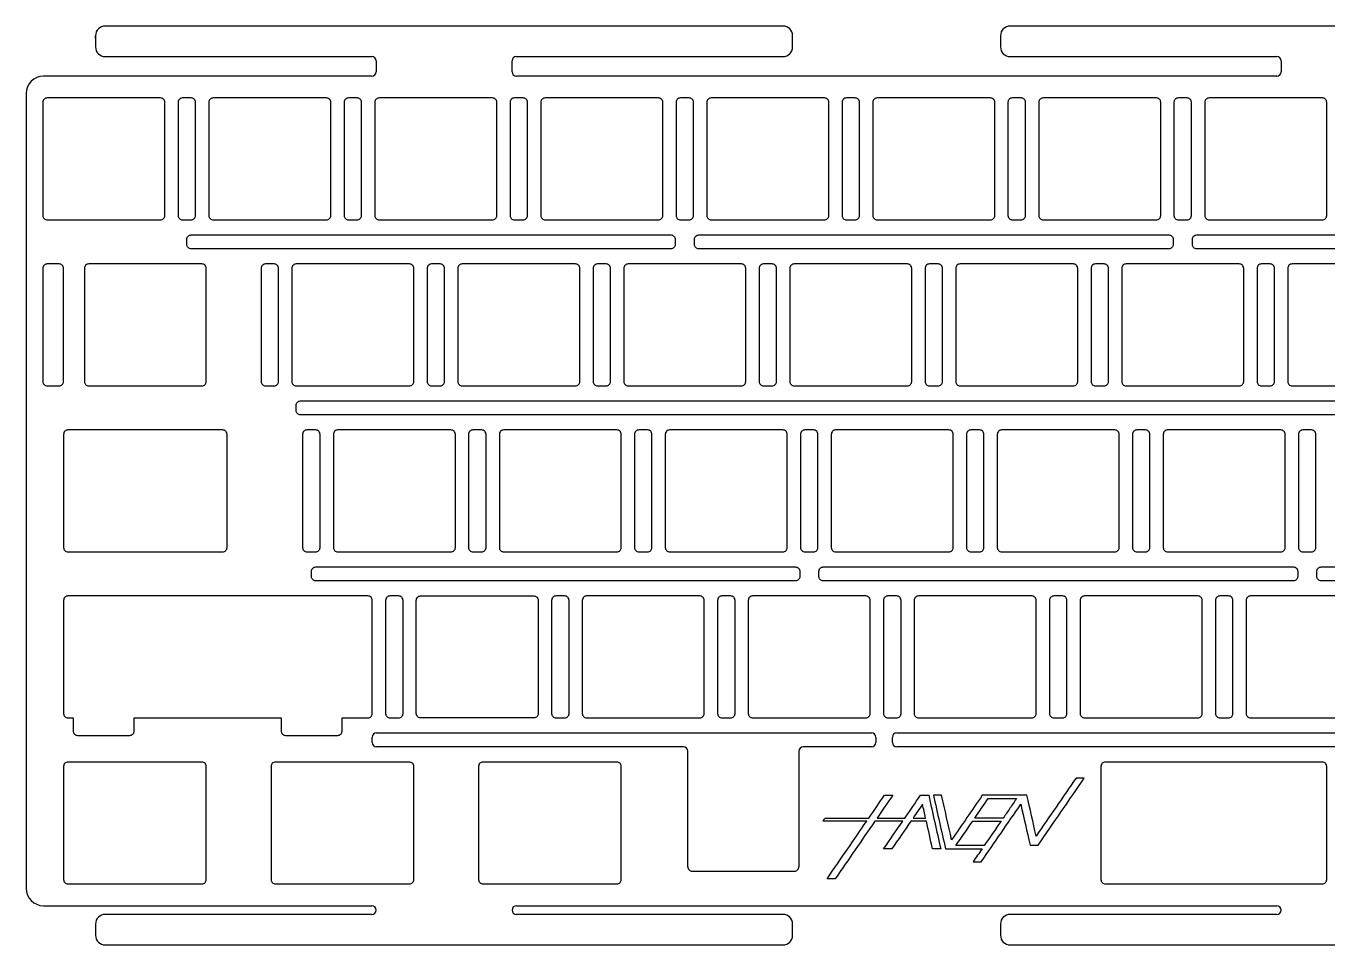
# Model space of a CAD drawing. Header units: millimetres. Extents: x 12638 to 12941, y -591 to -486.
# Drawn here: x 12637.8 to 12787.2, y -591.1 to -485.7 of the extents above; entities that cross this region are included whole.
import ezdxf

# ---------------------------------------------------------------- set-up
doc = ezdxf.new("R2010")
doc.units = ezdxf.units.MM
doc.layers.add('Default', color=7, linetype='Continuous', true_color=0x000000)
doc.layers.add('Make2D$可见线$曲线', color=7, linetype='Continuous', true_color=0x000000)

msp = doc.modelspace()

# ---------------------------------------------------------------- linework, layer by layer
at = {"layer": 'Default'}
for p, q in [((12645.79, -487.07), (12645.79, -486.77)), ((12645.79, -486.77), (12645.79, -488.07)), ((12724.69, -485.67), (12646.89, -485.67)), ((12725.79, -487.07), (12725.79, -486.77)), ((12725.79, -488.07), (12725.79, -487.07)), ((12749.65, -486.77), (12749.65, -488.07)), ((12828.55, -485.67), (12750.75, -485.67)), ((12646.89, -489.17), (12656.89, -489.17)), ((12656.89, -489.17), (12677.49, -489.17)), ((12677.99, -489.67), (12677.99, -490.92)), ((12693.59, -490.92), (12693.59, -489.67)), ((12694.09, -489.17), (12714.69, -489.17)), ((12714.69, -489.17), (12724.69, -489.17)), ((12750.75, -489.17), (12760.75, -489.17)), ((12760.75, -489.17), (12781.35, -489.17)), ((12781.85, -489.67), (12781.85, -490.92)), ((12677.49, -491.42), (12639.81, -491.42)), ((12781.35, -491.42), (12694.09, -491.42)), ((12637.81, -493.42), (12637.81, -493.42)), ((12637.81, -493.42), (12637.81, -584.61)), ((12639.74, -494.42), (12639.74, -507.41)), ((12653.24, -493.92), (12640.24, -493.92)), ((12653.74, -507.41), (12653.74, -494.42)), ((12658.79, -494.42), (12658.79, -507.41)), ((12672.29, -493.92), (12659.29, -493.92)), ((12672.79, -507.41), (12672.79, -494.42)), ((12677.84, -494.42), (12677.84, -507.41)), ((12691.34, -493.92), (12678.34, -493.92)), ((12691.84, -507.41), (12691.84, -494.42)), ((12696.89, -494.42), (12696.89, -507.41)), ((12710.39, -493.92), (12697.39, -493.92)), ((12710.89, -507.41), (12710.89, -494.42)), ((12715.94, -494.42), (12715.94, -507.41)), ((12729.44, -493.92), (12716.44, -493.92)), ((12729.94, -507.41), (12729.94, -494.42)), ((12734.99, -494.42), (12734.99, -507.41)), ((12748.49, -493.92), (12735.49, -493.92)), ((12748.99, -507.41), (12748.99, -494.42)), ((12754.04, -494.42), (12754.04, -507.41)), ((12767.54, -493.92), (12754.54, -493.92)), ((12768.04, -507.41), (12768.04, -494.42)), ((12773.09, -494.42), (12773.09, -507.41)), ((12786.59, -493.92), (12773.59, -493.92)), ((12787.09, -507.41), (12787.09, -494.42)), ((12640.24, -507.91), (12653.24, -507.91)), ((12659.29, -507.91), (12672.29, -507.91)), ((12678.34, -507.91), (12691.34, -507.91)), ((12697.39, -507.91), (12710.39, -507.91)), ((12716.44, -507.91), (12729.44, -507.91)), ((12735.49, -507.91), (12748.49, -507.91)), ((12754.54, -507.91), (12767.54, -507.91)), ((12773.59, -507.91), (12786.59, -507.91)), ((12644.5, -513.47), (12644.5, -526.46)), ((12658, -512.97), (12645, -512.97)), ((12658.5, -526.46), (12658.5, -513.47)), ((12668.31, -513.47), (12668.31, -526.46)), ((12681.81, -512.97), (12668.81, -512.97)), ((12682.31, -526.46), (12682.31, -513.47)), ((12687.36, -513.47), (12687.36, -526.46)), ((12700.86, -512.97), (12687.86, -512.97)), ((12701.36, -526.46), (12701.36, -513.47)), ((12706.41, -513.47), (12706.41, -526.46)), ((12719.91, -512.97), (12706.91, -512.97)), ((12720.41, -526.46), (12720.41, -513.47)), ((12725.46, -513.47), (12725.46, -526.46)), ((12738.96, -512.97), (12725.96, -512.97)), ((12739.46, -526.46), (12739.46, -513.47)), ((12744.51, -513.47), (12744.51, -526.46)), ((12758.01, -512.97), (12745.01, -512.97)), ((12758.51, -526.46), (12758.51, -513.47)), ((12763.56, -513.47), (12763.56, -526.46)), ((12777.06, -512.97), (12764.06, -512.97)), ((12777.56, -526.46), (12777.56, -513.47)), ((12782.61, -513.47), (12782.61, -526.46)), ((12796.11, -512.97), (12783.11, -512.97)), ((12645, -526.96), (12658, -526.96)), ((12668.81, -526.96), (12681.81, -526.96)), ((12687.86, -526.96), (12700.86, -526.96)), ((12706.91, -526.96), (12719.91, -526.96)), ((12725.96, -526.96), (12738.96, -526.96)), ((12745.01, -526.96), (12758.01, -526.96)), ((12764.06, -526.96), (12777.06, -526.96)), ((12783.11, -526.96), (12796.11, -526.96)), ((12642.12, -532.52), (12642.12, -545.51)), ((12660.38, -532.02), (12642.62, -532.02)), ((12660.88, -545.51), (12660.88, -532.52)), ((12673.08, -532.52), (12673.08, -545.51)), ((12686.58, -532.02), (12673.58, -532.02)), ((12687.08, -545.51), (12687.08, -532.52)), ((12692.13, -532.52), (12692.13, -545.51)), ((12705.63, -532.02), (12692.63, -532.02)), ((12706.13, -545.51), (12706.13, -532.52)), ((12711.18, -532.52), (12711.18, -545.51)), ((12724.68, -532.02), (12711.68, -532.02)), ((12725.18, -545.51), (12725.18, -532.52)), ((12730.23, -532.52), (12730.23, -545.51)), ((12743.73, -532.02), (12730.73, -532.02)), ((12744.23, -545.51), (12744.23, -532.52)), ((12749.28, -532.52), (12749.28, -545.51)), ((12762.78, -532.02), (12749.78, -532.02)), ((12763.28, -545.51), (12763.28, -532.52)), ((12768.33, -532.52), (12768.33, -545.51)), ((12781.83, -532.02), (12768.83, -532.02)), ((12782.33, -545.51), (12782.33, -532.52)), ((12642.62, -546.01), (12660.38, -546.01)), ((12673.58, -546.01), (12686.58, -546.01)), ((12692.63, -546.01), (12705.63, -546.01)), ((12711.68, -546.01), (12724.68, -546.01)), ((12730.73, -546.01), (12743.73, -546.01)), ((12749.78, -546.01), (12762.78, -546.01)), ((12768.83, -546.01), (12781.83, -546.01)), ((12677.05, -551.07), (12642.62, -551.07)), ((12683.1, -551.07), (12696.1, -551.07)), ((12715.15, -551.07), (12702.15, -551.07)), ((12734.2, -551.07), (12721.2, -551.07)), ((12753.25, -551.07), (12740.25, -551.07)), ((12772.3, -551.07), (12759.3, -551.07)), ((12791.35, -551.07), (12778.35, -551.07)), ((12642.12, -551.57), (12642.12, -564.56)), ((12677.55, -564.56), (12677.55, -551.57)), ((12682.6, -564.56), (12682.6, -551.57)), ((12696.6, -551.57), (12696.6, -564.56)), ((12701.65, -551.57), (12701.65, -564.56)), ((12715.65, -564.56), (12715.65, -551.57)), ((12720.7, -551.57), (12720.7, -564.56)), ((12734.7, -564.56), (12734.7, -551.57)), ((12739.75, -551.57), (12739.75, -564.56)), ((12753.75, -564.56), (12753.75, -551.57)), ((12758.8, -551.57), (12758.8, -564.56)), ((12772.8, -564.56), (12772.8, -551.57)), ((12777.85, -551.57), (12777.85, -564.56)), ((12696.1, -565.06), (12683.1, -565.06)), ((12702.15, -565.06), (12715.15, -565.06)), ((12721.2, -565.06), (12734.2, -565.06)), ((12740.25, -565.06), (12753.25, -565.06)), ((12759.3, -565.06), (12772.3, -565.06)), ((12778.35, -565.06), (12791.35, -565.06)), ((12643.71, -567.06), (12649.71, -567.06)), ((12667.58, -567.06), (12673.58, -567.06)), ((12677.55, -567.89), (12677.55, -567.29)), ((12678.05, -566.79), (12734.84, -566.79)), ((12735.34, -567.29), (12735.34, -567.89)), ((12737.24, -567.89), (12737.24, -567.29)), ((12737.74, -566.79), (12802.32, -566.79)), ((12713.26, -568.39), (12678.05, -568.39)), ((12713.76, -582.14), (12713.76, -568.89)), ((12726.51, -568.89), (12726.51, -582.14)), ((12734.84, -568.39), (12727.01, -568.39)), ((12802.32, -568.39), (12737.74, -568.39)), ((12642.12, -570.62), (12642.12, -583.61)), ((12658, -570.12), (12642.62, -570.12)), ((12658.5, -583.61), (12658.5, -570.62)), ((12665.93, -570.62), (12665.93, -583.61)), ((12681.81, -570.12), (12666.43, -570.12)), ((12682.31, -583.61), (12682.31, -570.62)), ((12689.75, -570.62), (12689.75, -583.61)), ((12705.63, -570.12), (12690.25, -570.12)), ((12706.13, -583.61), (12706.13, -570.62)), ((12761.18, -570.62), (12761.18, -583.61)), ((12786.59, -570.12), (12761.68, -570.12)), ((12787.09, -583.61), (12787.09, -570.62)), ((12714.26, -582.64), (12726.01, -582.64)), ((12642.62, -584.11), (12658, -584.11)), ((12666.43, -584.11), (12681.81, -584.11)), ((12690.25, -584.11), (12705.63, -584.11)), ((12761.68, -584.11), (12786.59, -584.11)), ((12639.81, -586.61), (12639.81, -586.61)), ((12639.81, -586.61), (12644.69, -586.61)), ((12644.69, -586.61), (12677.49, -586.61)), ((12694.09, -586.61), (12781.35, -586.61)), ((12645.79, -588.71), (12645.79, -590.01)), ((12677.49, -587.61), (12646.89, -587.61)), ((12724.69, -587.61), (12694.09, -587.61)), ((12725.79, -590.01), (12725.79, -588.71)), ((12749.65, -588.71), (12749.65, -590.01)), ((12781.35, -587.61), (12750.75, -587.61)), ((12646.89, -591.11), (12724.69, -591.11)), ((12750.75, -591.11), (12828.55, -591.11))]:
    msp.add_line(p, q, dxfattribs=at)
for points in [[(12640.24, -493.92), (12640.24, -493.92, 0.414214), (12639.74, -494.42)], [(12653.74, -494.42), (12653.74, -494.42, 0.414214), (12653.24, -493.92)], [(12659.29, -493.92), (12659.29, -493.92, 0.414214), (12658.79, -494.42)], [(12672.79, -494.42), (12672.79, -494.42, 0.414214), (12672.29, -493.92)], [(12678.34, -493.92), (12678.34, -493.92, 0.414214), (12677.84, -494.42)], [(12691.84, -494.42), (12691.84, -494.42, 0.414214), (12691.34, -493.92)], [(12697.39, -493.92), (12697.39, -493.92, 0.414214), (12696.89, -494.42)], [(12710.89, -494.42), (12710.89, -494.42, 0.414214), (12710.39, -493.92)], [(12716.44, -493.92), (12716.44, -493.92, 0.414214), (12715.94, -494.42)], [(12729.94, -494.42), (12729.94, -494.42, 0.414214), (12729.44, -493.92)], [(12735.49, -493.92), (12735.49, -493.92, 0.414214), (12734.99, -494.42)], [(12748.99, -494.42), (12748.99, -494.42, 0.414214), (12748.49, -493.92)], [(12754.54, -493.92), (12754.54, -493.92, 0.414214), (12754.04, -494.42)], [(12768.04, -494.42), (12768.04, -494.42, 0.414214), (12767.54, -493.92)], [(12773.59, -493.92), (12773.59, -493.92, 0.414214), (12773.09, -494.42)], [(12787.09, -494.42), (12787.09, -494.42, 0.414214), (12786.59, -493.92)], [(12639.74, -507.41), (12639.74, -507.41, 0.414214), (12640.24, -507.91)], [(12653.24, -507.91), (12653.24, -507.91, 0.414214), (12653.74, -507.41)], [(12658.79, -507.41), (12658.79, -507.41, 0.414214), (12659.29, -507.91)], [(12672.29, -507.91), (12672.29, -507.91, 0.414214), (12672.79, -507.41)], [(12677.84, -507.41), (12677.84, -507.41, 0.414214), (12678.34, -507.91)], [(12691.34, -507.91), (12691.34, -507.91, 0.414214), (12691.84, -507.41)], [(12696.89, -507.41), (12696.89, -507.41, 0.414214), (12697.39, -507.91)], [(12710.39, -507.91), (12710.39, -507.91, 0.414214), (12710.89, -507.41)], [(12715.94, -507.41), (12715.94, -507.41, 0.414214), (12716.44, -507.91)], [(12729.44, -507.91), (12729.44, -507.91, 0.414214), (12729.94, -507.41)], [(12734.99, -507.41), (12734.99, -507.41, 0.414214), (12735.49, -507.91)], [(12748.49, -507.91), (12748.49, -507.91, 0.414214), (12748.99, -507.41)], [(12754.04, -507.41), (12754.04, -507.41, 0.414214), (12754.54, -507.91)], [(12767.54, -507.91), (12767.54, -507.91, 0.414214), (12768.04, -507.41)], [(12773.09, -507.41), (12773.09, -507.41, 0.414214), (12773.59, -507.91)], [(12786.59, -507.91), (12786.59, -507.91, 0.414214), (12787.09, -507.41)], [(12645, -512.97), (12645, -512.97, 0.414214), (12644.5, -513.47)], [(12658.5, -513.47), (12658.5, -513.47, 0.414214), (12658, -512.97)], [(12668.81, -512.97), (12668.81, -512.97, 0.414214), (12668.31, -513.47)], [(12682.31, -513.47), (12682.31, -513.47, 0.414214), (12681.81, -512.97)], [(12687.86, -512.97), (12687.86, -512.97, 0.414214), (12687.36, -513.47)], [(12701.36, -513.47), (12701.36, -513.47, 0.414214), (12700.86, -512.97)], [(12706.91, -512.97), (12706.91, -512.97, 0.414214), (12706.41, -513.47)], [(12720.41, -513.47), (12720.41, -513.47, 0.414214), (12719.91, -512.97)], [(12725.96, -512.97), (12725.96, -512.97, 0.414214), (12725.46, -513.47)], [(12739.46, -513.47), (12739.46, -513.47, 0.414214), (12738.96, -512.97)], [(12745.01, -512.97), (12745.01, -512.97, 0.414214), (12744.51, -513.47)], [(12758.51, -513.47), (12758.51, -513.47, 0.414214), (12758.01, -512.97)], [(12764.06, -512.97), (12764.06, -512.97, 0.414214), (12763.56, -513.47)], [(12777.56, -513.47), (12777.56, -513.47, 0.414214), (12777.06, -512.97)], [(12783.11, -512.97), (12783.11, -512.97, 0.414214), (12782.61, -513.47)], [(12644.5, -526.46), (12644.5, -526.46, 0.414214), (12645, -526.96)], [(12658, -526.96), (12658, -526.96, 0.414214), (12658.5, -526.46)], [(12668.31, -526.46), (12668.31, -526.46, 0.414214), (12668.81, -526.96)], [(12681.81, -526.96), (12681.81, -526.96, 0.414214), (12682.31, -526.46)], [(12687.36, -526.46), (12687.36, -526.46, 0.414214), (12687.86, -526.96)], [(12700.86, -526.96), (12700.86, -526.96, 0.414214), (12701.36, -526.46)], [(12706.41, -526.46), (12706.41, -526.46, 0.414214), (12706.91, -526.96)], [(12719.91, -526.96), (12719.91, -526.96, 0.414214), (12720.41, -526.46)], [(12725.46, -526.46), (12725.46, -526.46, 0.414214), (12725.96, -526.96)], [(12738.96, -526.96), (12738.96, -526.96, 0.414214), (12739.46, -526.46)], [(12744.51, -526.46), (12744.51, -526.46, 0.414214), (12745.01, -526.96)], [(12758.01, -526.96), (12758.01, -526.96, 0.414214), (12758.51, -526.46)], [(12763.56, -526.46), (12763.56, -526.46, 0.414214), (12764.06, -526.96)], [(12777.06, -526.96), (12777.06, -526.96, 0.414214), (12777.56, -526.46)], [(12782.61, -526.46), (12782.61, -526.46, 0.414214), (12783.11, -526.96)], [(12642.62, -532.02), (12642.62, -532.02, 0.414214), (12642.12, -532.52)], [(12660.88, -532.52), (12660.88, -532.52, 0.414214), (12660.38, -532.02)], [(12673.58, -532.02), (12673.58, -532.02, 0.414214), (12673.08, -532.52)], [(12687.08, -532.52), (12687.08, -532.52, 0.414214), (12686.58, -532.02)], [(12692.63, -532.02), (12692.63, -532.02, 0.414214), (12692.13, -532.52)], [(12706.13, -532.52), (12706.13, -532.52, 0.414214), (12705.63, -532.02)], [(12711.68, -532.02), (12711.68, -532.02, 0.414214), (12711.18, -532.52)], [(12725.18, -532.52), (12725.18, -532.52, 0.414214), (12724.68, -532.02)], [(12730.73, -532.02), (12730.73, -532.02, 0.414214), (12730.23, -532.52)], [(12744.23, -532.52), (12744.23, -532.52, 0.414214), (12743.73, -532.02)], [(12749.78, -532.02), (12749.78, -532.02, 0.414214), (12749.28, -532.52)], [(12763.28, -532.52), (12763.28, -532.52, 0.414214), (12762.78, -532.02)], [(12768.83, -532.02), (12768.83, -532.02, 0.414214), (12768.33, -532.52)], [(12782.33, -532.52), (12782.33, -532.52, 0.414214), (12781.83, -532.02)], [(12642.12, -545.51), (12642.12, -545.51, 0.414214), (12642.62, -546.01)], [(12660.38, -546.01), (12660.38, -546.01, 0.414214), (12660.88, -545.51)], [(12673.08, -545.51), (12673.08, -545.51, 0.414214), (12673.58, -546.01)], [(12686.58, -546.01), (12686.58, -546.01, 0.414214), (12687.08, -545.51)], [(12692.13, -545.51), (12692.13, -545.51, 0.414214), (12692.63, -546.01)], [(12705.63, -546.01), (12705.63, -546.01, 0.414214), (12706.13, -545.51)], [(12711.18, -545.51), (12711.18, -545.51, 0.414214), (12711.68, -546.01)], [(12724.68, -546.01), (12724.68, -546.01, 0.414214), (12725.18, -545.51)], [(12730.23, -545.51), (12730.23, -545.51, 0.414214), (12730.73, -546.01)], [(12743.73, -546.01), (12743.73, -546.01, 0.414214), (12744.23, -545.51)], [(12749.28, -545.51), (12749.28, -545.51, 0.414214), (12749.78, -546.01)], [(12762.78, -546.01), (12762.78, -546.01, 0.414214), (12763.28, -545.51)], [(12768.33, -545.51), (12768.33, -545.51, 0.414214), (12768.83, -546.01)], [(12781.83, -546.01), (12781.83, -546.01, 0.414214), (12782.33, -545.51)], [(12642.62, -551.07), (12642.62, -551.07, 0.414214), (12642.12, -551.57)], [(12677.55, -551.57), (12677.55, -551.57, 0.414214), (12677.05, -551.07)], [(12682.6, -551.57), (12682.6, -551.57, -0.414214), (12683.1, -551.07)], [(12696.1, -551.07), (12696.1, -551.07, -0.414214), (12696.6, -551.57)], [(12702.15, -551.07), (12702.15, -551.07, 0.414214), (12701.65, -551.57)], [(12715.65, -551.57), (12715.65, -551.57, 0.414214), (12715.15, -551.07)], [(12721.2, -551.07), (12721.2, -551.07, 0.414214), (12720.7, -551.57)], [(12734.7, -551.57), (12734.7, -551.57, 0.414214), (12734.2, -551.07)], [(12740.25, -551.07), (12740.25, -551.07, 0.414214), (12739.75, -551.57)], [(12753.75, -551.57), (12753.75, -551.57, 0.414214), (12753.25, -551.07)], [(12759.3, -551.07), (12759.3, -551.07, 0.414214), (12758.8, -551.57)], [(12772.8, -551.57), (12772.8, -551.57, 0.414214), (12772.3, -551.07)], [(12778.35, -551.07), (12778.35, -551.07, 0.414214), (12777.85, -551.57)], [(12642.12, -564.56), (12642.12, -564.56, 0.414214), (12642.62, -565.06)], [(12677.05, -565.06), (12677.05, -565.06, 0.414214), (12677.55, -564.56)], [(12683.1, -565.06), (12683.1, -565.06, -0.414214), (12682.6, -564.56)], [(12696.6, -564.56), (12696.6, -564.56, -0.414214), (12696.1, -565.06)], [(12701.65, -564.56), (12701.65, -564.56, 0.414214), (12702.15, -565.06)], [(12715.15, -565.06), (12715.15, -565.06, 0.414214), (12715.65, -564.56)], [(12720.7, -564.56), (12720.7, -564.56, 0.414214), (12721.2, -565.06)], [(12734.2, -565.06), (12734.2, -565.06, 0.414214), (12734.7, -564.56)], [(12739.75, -564.56), (12739.75, -564.56, 0.414214), (12740.25, -565.06)], [(12753.25, -565.06), (12753.25, -565.06, 0.414214), (12753.75, -564.56)], [(12758.8, -564.56), (12758.8, -564.56, 0.414214), (12759.3, -565.06)], [(12772.3, -565.06), (12772.3, -565.06, 0.414214), (12772.8, -564.56)], [(12777.85, -564.56), (12777.85, -564.56, 0.414214), (12778.35, -565.06)], [(12643.21, -566.56), (12643.21, -566.56, 0.414214), (12643.71, -567.06)], [(12649.71, -567.06), (12649.71, -567.06, 0.414214), (12650.21, -566.56)], [(12667.08, -566.56), (12667.08, -566.56, 0.414214), (12667.58, -567.06)], [(12673.58, -567.06), (12673.58, -567.06, 0.414214), (12674.08, -566.56)], [(12642.62, -570.12), (12642.62, -570.12, 0.414214), (12642.12, -570.62)], [(12658.5, -570.62), (12658.5, -570.62, 0.414214), (12658, -570.12)], [(12666.43, -570.12), (12666.43, -570.12, 0.414214), (12665.93, -570.62)], [(12682.31, -570.62), (12682.31, -570.62, 0.414214), (12681.81, -570.12)], [(12690.25, -570.12), (12690.25, -570.12, 0.414214), (12689.75, -570.62)], [(12706.13, -570.62), (12706.13, -570.62, 0.414214), (12705.63, -570.12)], [(12761.68, -570.12), (12761.68, -570.12, 0.414214), (12761.18, -570.62)], [(12787.09, -570.62), (12787.09, -570.62, 0.414214), (12786.59, -570.12)], [(12713.76, -582.14), (12713.76, -582.14, 0.414214), (12714.26, -582.64)], [(12726.01, -582.64), (12726.01, -582.64, 0.414214), (12726.51, -582.14)], [(12642.12, -583.61), (12642.12, -583.61, 0.414214), (12642.62, -584.11)], [(12658, -584.11), (12658, -584.11, 0.414214), (12658.5, -583.61)], [(12665.93, -583.61), (12665.93, -583.61, 0.414214), (12666.43, -584.11)], [(12681.81, -584.11), (12681.81, -584.11, 0.414214), (12682.31, -583.61)], [(12689.75, -583.61), (12689.75, -583.61, 0.414214), (12690.25, -584.11)], [(12705.63, -584.11), (12705.63, -584.11, 0.414214), (12706.13, -583.61)], [(12761.18, -583.61), (12761.18, -583.61, 0.414214), (12761.68, -584.11)], [(12786.59, -584.11), (12786.59, -584.11, 0.414214), (12787.09, -583.61)]]:
    msp.add_lwpolyline(points, format="xyb", dxfattribs=at)
for points in [[(12655.26, -494.42), (12655.26, -507.41, 0.414214), (12655.76, -507.91), (12656.76, -507.91, 0.414214), (12657.26, -507.41), (12657.26, -494.42, 0.414214), (12656.76, -493.92), (12655.76, -493.92, 0.414214)], [(12674.31, -494.42), (12674.31, -507.41, 0.414214), (12674.81, -507.91), (12675.81, -507.91, 0.414214), (12676.31, -507.41), (12676.31, -494.42, 0.414214), (12675.81, -493.92), (12674.81, -493.92, 0.414214)], [(12693.36, -494.42), (12693.36, -507.41, 0.414214), (12693.86, -507.91), (12694.86, -507.91, 0.414214), (12695.36, -507.41), (12695.36, -494.42, 0.414214), (12694.86, -493.92), (12693.86, -493.92, 0.414214)], [(12712.41, -494.42), (12712.41, -507.41, 0.414214), (12712.91, -507.91), (12713.91, -507.91, 0.414214), (12714.41, -507.41), (12714.41, -494.42, 0.414214), (12713.91, -493.92), (12712.91, -493.92, 0.414214)], [(12731.46, -494.42), (12731.46, -507.41, 0.414214), (12731.96, -507.91), (12732.96, -507.91, 0.414214), (12733.46, -507.41), (12733.46, -494.42, 0.414214), (12732.96, -493.92), (12731.96, -493.92, 0.414214)], [(12750.51, -494.42), (12750.51, -507.41, 0.414214), (12751.01, -507.91), (12752.01, -507.91, 0.414214), (12752.51, -507.41), (12752.51, -494.42, 0.414214), (12752.01, -493.92), (12751.01, -493.92, 0.414214)], [(12769.56, -494.42), (12769.56, -507.41, 0.414214), (12770.06, -507.91), (12771.06, -507.91, 0.414214), (12771.56, -507.41), (12771.56, -494.42, 0.414214), (12771.06, -493.92), (12770.06, -493.92, 0.414214)], [(12711.82, -511.24), (12656.77, -511.24, -0.414214), (12656.27, -510.74), (12656.27, -510.14, -0.414214), (12656.77, -509.64), (12711.82, -509.64, -0.414214), (12712.32, -510.14), (12712.32, -510.74, -0.414214)], [(12768.97, -511.24), (12715.02, -511.24, -0.414214), (12714.52, -510.74), (12714.52, -510.14, -0.414214), (12715.02, -509.64), (12768.97, -509.64, -0.414214), (12769.47, -510.14), (12769.47, -510.74, -0.414214)], [(12826.12, -511.24), (12772.17, -511.24, -0.414214), (12771.67, -510.74), (12771.67, -510.14, -0.414214), (12772.17, -509.64), (12826.12, -509.64, -0.414214), (12826.62, -510.14), (12826.62, -510.74, -0.414214)], [(12641.62, -512.97), (12640.24, -512.97), (12640.24, -512.97, 0.414214), (12639.74, -513.47), (12639.74, -526.46), (12639.74, -526.46, 0.414214), (12640.24, -526.96), (12641.62, -526.96), (12641.62, -526.96, 0.414214), (12642.12, -526.46), (12642.12, -513.47), (12642.12, -513.47, 0.414214)], [(12664.79, -513.47), (12664.79, -526.46, 0.414214), (12665.29, -526.96), (12666.29, -526.96, 0.414214), (12666.79, -526.46), (12666.79, -513.47, 0.414214), (12666.29, -512.97), (12665.29, -512.97, 0.414214)], [(12683.84, -513.47), (12683.84, -526.46, 0.414214), (12684.34, -526.96), (12685.34, -526.96, 0.414214), (12685.84, -526.46), (12685.84, -513.47, 0.414214), (12685.34, -512.97), (12684.34, -512.97, 0.414214)], [(12702.89, -513.47), (12702.89, -526.46, 0.414214), (12703.39, -526.96), (12704.39, -526.96, 0.414214), (12704.89, -526.46), (12704.89, -513.47, 0.414214), (12704.39, -512.97), (12703.39, -512.97, 0.414214)], [(12721.94, -513.47), (12721.94, -526.46, 0.414214), (12722.44, -526.96), (12723.44, -526.96, 0.414214), (12723.94, -526.46), (12723.94, -513.47, 0.414214), (12723.44, -512.97), (12722.44, -512.97, 0.414214)], [(12740.99, -513.47), (12740.99, -526.46, 0.414214), (12741.49, -526.96), (12742.49, -526.96, 0.414214), (12742.99, -526.46), (12742.99, -513.47, 0.414214), (12742.49, -512.97), (12741.49, -512.97, 0.414214)], [(12760.04, -513.47), (12760.04, -526.46, 0.414214), (12760.54, -526.96), (12761.54, -526.96, 0.414214), (12762.04, -526.46), (12762.04, -513.47, 0.414214), (12761.54, -512.97), (12760.54, -512.97, 0.414214)], [(12779.09, -513.47), (12779.09, -526.46, 0.414214), (12779.59, -526.96), (12780.59, -526.96, 0.414214), (12781.09, -526.46), (12781.09, -513.47, 0.414214), (12780.59, -512.97), (12779.59, -512.97, 0.414214)], [(12876.58, -530.29), (12669.31, -530.29, -0.414214), (12668.81, -529.79), (12668.81, -529.19, -0.414214), (12669.31, -528.69), (12876.58, -528.69, -0.414214), (12877.08, -529.19), (12877.08, -529.79, -0.414214)], [(12669.55, -532.52), (12669.55, -545.51, 0.414214), (12670.05, -546.01), (12671.05, -546.01, 0.414214), (12671.55, -545.51), (12671.55, -532.52, 0.414214), (12671.05, -532.02), (12670.05, -532.02, 0.414214)], [(12688.6, -532.52), (12688.6, -545.51, 0.414214), (12689.1, -546.01), (12690.1, -546.01, 0.414214), (12690.6, -545.51), (12690.6, -532.52, 0.414214), (12690.1, -532.02), (12689.1, -532.02, 0.414214)], [(12707.65, -532.52), (12707.65, -545.51, 0.414214), (12708.15, -546.01), (12709.15, -546.01, 0.414214), (12709.65, -545.51), (12709.65, -532.52, 0.414214), (12709.15, -532.02), (12708.15, -532.02, 0.414214)], [(12726.7, -532.52), (12726.7, -545.51, 0.414214), (12727.2, -546.01), (12728.2, -546.01, 0.414214), (12728.7, -545.51), (12728.7, -532.52, 0.414214), (12728.2, -532.02), (12727.2, -532.02, 0.414214)], [(12745.75, -532.52), (12745.75, -545.51, 0.414214), (12746.25, -546.01), (12747.25, -546.01, 0.414214), (12747.75, -545.51), (12747.75, -532.52, 0.414214), (12747.25, -532.02), (12746.25, -532.02, 0.414214)], [(12764.8, -532.52), (12764.8, -545.51, 0.414214), (12765.3, -546.01), (12766.3, -546.01, 0.414214), (12766.8, -545.51), (12766.8, -532.52, 0.414214), (12766.3, -532.02), (12765.3, -532.02, 0.414214)], [(12783.85, -532.52), (12783.85, -545.51, 0.414214), (12784.35, -546.01), (12785.35, -546.01, 0.414214), (12785.85, -545.51), (12785.85, -532.52, 0.414214), (12785.35, -532.02), (12784.35, -532.02, 0.414214)], [(12726.11, -549.34), (12671.06, -549.34, -0.414214), (12670.56, -548.84), (12670.56, -548.24, -0.414214), (12671.06, -547.74), (12726.11, -547.74, -0.414214), (12726.61, -548.24), (12726.61, -548.84, -0.414214)], [(12783.26, -549.34), (12729.31, -549.34, -0.414214), (12728.81, -548.84), (12728.81, -548.24, -0.414214), (12729.31, -547.74), (12783.26, -547.74, -0.414214), (12783.76, -548.24), (12783.76, -548.84, -0.414214)], [(12840.41, -549.34), (12786.46, -549.34, -0.414214), (12785.96, -548.84), (12785.96, -548.24, -0.414214), (12786.46, -547.74), (12840.41, -547.74, -0.414214), (12840.91, -548.24), (12840.91, -548.84, -0.414214)], [(12679.08, -551.57), (12679.08, -564.56, 0.414214), (12679.58, -565.06), (12680.58, -565.06, 0.414214), (12681.08, -564.56), (12681.08, -551.57, 0.414214), (12680.58, -551.07), (12679.58, -551.07, 0.414214)], [(12698.13, -551.57), (12698.13, -564.56, 0.414214), (12698.63, -565.06), (12699.63, -565.06, 0.414214), (12700.13, -564.56), (12700.13, -551.57, 0.414214), (12699.63, -551.07), (12698.63, -551.07, 0.414214)], [(12717.18, -551.57), (12717.18, -564.56, 0.414214), (12717.68, -565.06), (12718.68, -565.06, 0.414214), (12719.18, -564.56), (12719.18, -551.57, 0.414214), (12718.68, -551.07), (12717.68, -551.07, 0.414214)], [(12736.23, -551.57), (12736.23, -564.56, 0.414214), (12736.73, -565.06), (12737.73, -565.06, 0.414214), (12738.23, -564.56), (12738.23, -551.57, 0.414214), (12737.73, -551.07), (12736.73, -551.07, 0.414214)], [(12755.28, -551.57), (12755.28, -564.56, 0.414214), (12755.78, -565.06), (12756.78, -565.06, 0.414214), (12757.28, -564.56), (12757.28, -551.57, 0.414214), (12756.78, -551.07), (12755.78, -551.07, 0.414214)], [(12774.33, -551.57), (12774.33, -564.56, 0.414214), (12774.83, -565.06), (12775.83, -565.06, 0.414214), (12776.33, -564.56), (12776.33, -551.57, 0.414214), (12775.83, -551.07), (12774.83, -551.07, 0.414214)]]:
    msp.add_lwpolyline(points, format="xyb", close=True, dxfattribs=at)
for points in [[(12642.62, -565.06), (12643.21, -565.06), (12643.21, -566.56)], [(12650.21, -566.56), (12650.21, -565.06), (12667.08, -565.06), (12667.08, -566.56)], [(12674.08, -566.56), (12674.08, -565.06), (12677.05, -565.06)]]:
    msp.add_lwpolyline(points, dxfattribs=at)
for centre, radius, start, end in [((12646.89, -486.77), 1.1, 90, 180), ((12724.69, -486.77), 1.1, 360, 90), ((12750.75, -486.77), 1.1, 90, 180), ((12646.89, -488.07), 1.1, 180, 270), ((12724.69, -488.07), 1.1, 270, 360), ((12750.75, -488.07), 1.1, 180, 270), ((12677.49, -489.67), 0.5, 0, 90), ((12694.09, -489.67), 0.5, 90, 180), ((12781.35, -489.67), 0.5, 0, 90), ((12639.81, -493.42), 2, 90, 180), ((12677.49, -490.92), 0.5, 270, 0), ((12694.09, -490.92), 0.5, 180, 270), ((12781.35, -490.92), 0.5, 270, 0), ((12678.05, -567.29), 0.5, 90, 180), ((12734.84, -567.29), 0.5, 0, 90), ((12737.74, -567.29), 0.5, 90, 180), ((12678.05, -567.89), 0.5, 180, 270), ((12713.26, -568.89), 0.5, 0, 90), ((12727.01, -568.89), 0.5, 90, 180), ((12734.84, -567.89), 0.5, 270, 0), ((12737.74, -567.89), 0.5, 180, 270), ((12639.81, -584.61), 2, 180, 270), ((12677.49, -587.11), 0.5, 0, 90), ((12677.49, -587.11), 0.5, 270, 0), ((12694.09, -587.11), 0.5, 90, 180), ((12694.09, -587.11), 0.5, 180, 270), ((12781.35, -587.11), 0.5, 0, 90), ((12781.35, -587.11), 0.5, 270, 0), ((12646.89, -588.71), 1.1, 90, 180), ((12724.69, -588.71), 1.1, 0, 90), ((12750.75, -588.71), 1.1, 90, 180), ((12646.89, -590.01), 1.1, 180, 270), ((12724.69, -590.01), 1.1, 270, 360), ((12750.75, -590.01), 1.1, 180, 270)]:
    msp.add_arc(centre, radius, start, end, dxfattribs=at)
at = {"layer": 'Make2D$可见线$曲线', "color": 18, "lineweight": -3, "true_color": 0x000000}
for points, start_tangent, end_tangent in [([(12758.33, -571.96), (12753.74, -578.62)], (-0.566891, -0.823793), (-0.566891, -0.823793)), ([(12753.98, -579.65), (12759.27, -571.96)], (0.566891, 0.823793), (0.566891, 0.823793)), ([(12759.27, -571.96), (12758.33, -571.96)], (-1, 0), (-1, 0)), ([(12734.54, -576.55), (12736.34, -573.94)], (0.566891, 0.823793), (0.566891, 0.823793)), ([(12737.28, -573.94), (12735.48, -576.55)], (-0.566891, -0.823793), (-0.566891, -0.823793)), ([(12736.34, -573.94), (12737.28, -573.94)], (1, 0), (1, 0)), ([(12738.68, -576.55), (12740.47, -573.94)], (0.566891, 0.823793), (0.566891, 0.823793)), ([(12740.7, -574.97), (12739.62, -576.55)], (-0.566891, -0.823793), (-0.566891, -0.823793)), ([(12740.47, -573.94), (12741.41, -573.94)], (1, 0), (1, 0)), ([(12741.06, -576.55), (12740.7, -574.97)], (-0.21955, 0.975601), (-0.21955, 0.975601)), ([(12741.41, -573.94), (12742.79, -580.08)], (0.21955, -0.975601), (0.21955, -0.975601)), ([(12741.95, -573.94), (12743.34, -580.08)], (0.21955, -0.975601), (0.21955, -0.975601)), ([(12742.89, -573.94), (12741.95, -573.94)], (-1, 0), (-1, 0)), ([(12744.04, -579.05), (12742.89, -573.94)], (-0.21955, 0.975601), (-0.21955, 0.975601)), ([(12747.56, -573.94), (12744.04, -579.05)], (-0.566891, -0.823793), (-0.566891, -0.823793)), ([(12746.71, -576.55), (12748.25, -574.31)], (0.566891, 0.823793), (0.566891, 0.823793)), ([(12747.44, -581.57), (12751.98, -574.97)], (0.566891, 0.823793), (0.566891, 0.823793)), ([(12748.25, -574.31), (12751.5, -574.31)], (0.999998, 0.002113), (0.999998, 0.002113)), ([(12751.98, -574.97), (12753.04, -579.65)], (0.21955, -0.975601), (0.21955, -0.975601)), ([(12753.74, -578.62), (12752.69, -573.94)], (-0.21955, 0.975601), (-0.21955, 0.975601)), ([(12729.27, -576.91), (12729.52, -576.55)], (0.566891, 0.823793), (0.566891, 0.823793)), ([(12735.48, -576.55), (12738.68, -576.55)], (1, 0), (1, 0)), ([(12739.62, -576.55), (12741.06, -576.55)], (1, 0), (1, 0)), ([(12749.96, -576.55), (12746.71, -576.55)], (-1, 0), (-1, 0)), ([(12735.23, -576.91), (12730.69, -583.51)], (-0.566891, -0.823793), (-0.566891, -0.823793)), ([(12738.43, -576.91), (12735.23, -576.91)], (-1, 0), (-1, 0)), ([(12736.24, -580.08), (12738.43, -576.91)], (0.566891, 0.823793), (0.566891, 0.823793)), ([(12739.37, -576.91), (12737.18, -580.08)], (-0.566891, -0.823793), (-0.566891, -0.823793)), ([(12741.14, -576.91), (12739.37, -576.91)], (-1, 0), (-1, 0)), ([(12741.85, -580.08), (12741.14, -576.91)], (-0.21955, 0.975601), (-0.21955, 0.975601)), ([(12744.53, -579.72), (12746.46, -576.91)], (0.566891, 0.823793), (0.566891, 0.823793)), ([(12746.46, -576.91), (12749.71, -576.91)], (1, 0), (1, 0)), ([(12749.71, -576.91), (12747.78, -579.72)], (-0.566891, -0.823793), (-0.566891, -0.823793)), ([(12747.78, -579.72), (12744.53, -579.72)], (-1, 0), (-1, 0)), ([(12753.04, -579.65), (12753.98, -579.65)], (1, 0), (1, 0)), ([(12737.18, -580.08), (12736.24, -580.08)], (-1, 0), (-1, 0)), ([(12742.79, -580.08), (12741.85, -580.08)], (-1, 0), (-1, 0)), ([(12743.34, -580.08), (12747.53, -580.08)], (1, 0), (1, 0)), ([(12747.53, -580.08), (12746.5, -581.57)], (-0.566891, -0.823793), (-0.566891, -0.823793)), ([(12746.5, -581.57), (12747.44, -581.57)], (1, 0), (1, 0)), ([(12730.69, -583.51), (12729.75, -583.51)], (-1, 0), (-1, 0))]:
    msp.add_spline(points, degree=3, dxfattribs=dict(at, start_tangent=start_tangent, end_tangent=end_tangent))
for points, knots in [([(12752.69, -573.94), (12752.54, -573.94), (12752.38, -573.94), (12752.22, -573.94), (12750.83, -573.94), (12749.43, -573.94), (12748.03, -573.94), (12747.88, -573.94), (12747.72, -573.94), (12747.56, -573.94)], [-5.231394, -5.231394, -5.231394, -5.231394, -4.703947, -4.703947, -4.703947, 0, 0, 0, 0.527447, 0.527447, 0.527447, 0.527447]), ([(12751.5, -574.31), (12751.25, -574.68), (12750.99, -575.06), (12750.73, -575.43), (12750.47, -575.81), (12750.22, -576.18), (12749.96, -576.55)], [-53.891903, -53.891903, -53.891903, -53.891903, -52.356282, -52.356282, -52.356282, -50.83454, -50.83454, -50.83454, -50.83454]), ([(12729.52, -576.55), (12729.67, -576.55), (12729.83, -576.55), (12729.99, -576.55), (12731.51, -576.55), (12733.02, -576.55), (12734.54, -576.55)], [0, 0, 0, 0, 0.527447, 0.527447, 0.527447, 5.638599, 5.638599, 5.638599, 5.638599]), ([(12734.29, -576.91), (12732.77, -576.91), (12731.26, -576.91), (12729.74, -576.91), (12729.58, -576.91), (12729.43, -576.91), (12729.27, -576.91)], [0.527447, 0.527447, 0.527447, 0.527447, 5.638599, 5.638599, 5.638599, 6.166046, 6.166046, 6.166046, 6.166046]), ([(12729.75, -583.51), (12730.54, -582.37), (12731.32, -581.23), (12732.11, -580.08), (12732.84, -579.03), (12733.56, -577.97), (12734.29, -576.91)], [0, 0, 0, 0, 4.668485, 4.668485, 4.668485, 8.989229, 8.989229, 8.989229, 8.989229])]:
    msp.add_open_spline(points, degree=3, knots=knots, dxfattribs=at)

doc.saveas('drawing.dxf')
